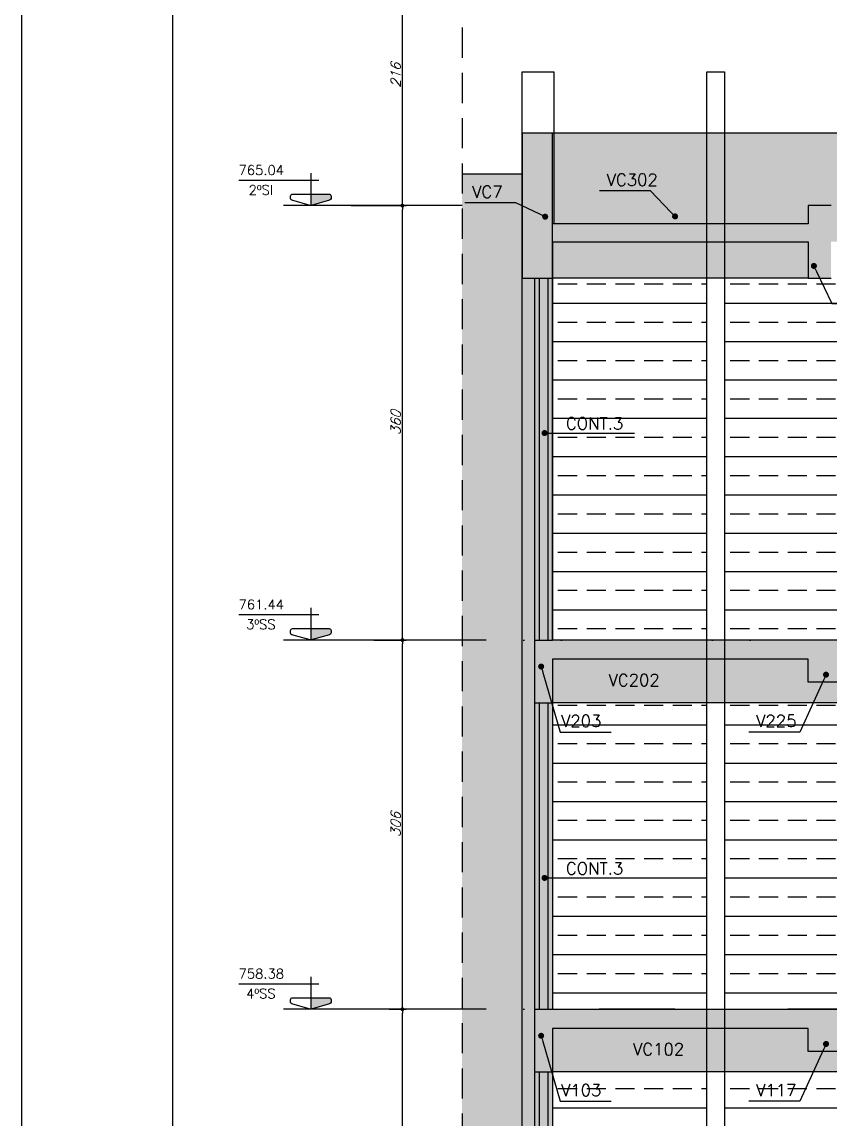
# Model space of a CAD drawing. Header units: millimetres. Extents: x 0 to 8720, y 0 to 4500.
# Drawn here: x 0 to 670, y 562 to 1471 of the extents above; entities that cross this region are included whole.
import ezdxf
from ezdxf import colors
from ezdxf.entities.mleader import LeaderData, LeaderLine
from ezdxf.enums import TextEntityAlignment as Align
from ezdxf.math import Vec2, Vec3

# ---------------------------------------------------------------- set-up
doc = ezdxf.new("R2010")
doc.units = ezdxf.units.MM
doc.header["$LTSCALE"] = 50
doc.linetypes.add('DASHED', pattern=[0.75, 0.5, -0.25])
doc.linetypes.add('DIVIDE2', pattern=[0.625, 0.25, -0.125, 0, -0.125, 0, -0.125])
for name, color, linetype in [('F-AUX', 2, 'Continuous'), ('F-AUX-DET', 2, 'Continuous'), ('F-AUX-RED', 1, 'Continuous'), ('F-CORTE', 4, 'Continuous'), ('F-COTAS', 106, 'Continuous'), ('F-EIXOS-DET', 1, 'Continuous'), ('F-FUNDAÇÃO-VISTA', 253, 'Continuous'), ('F-MARGEM', 1, 'Continuous'), ('F-NÍVEL-VISTA', 2, 'Continuous'), ('F-PERFIL VISTA', 252, 'Continuous'), ('F-SOLIDO-CORTE', 71, 'Continuous'), ('F-TEXTO', 6, 'Continuous'), ('F-TEXTO-YELLOW', 2, 'Continuous'), ('F-VISTA', 2, 'Continuous'), ('F-VISTA SÓLIDO 1', 254, 'Continuous')]:
    doc.layers.add(name, color=color, linetype=linetype)
doc.styles.add('CP-TEXT-INCL', font='simplex.shx', dxfattribs={"oblique": 20})
doc.styles.add('MCP', font='simplex.shx')
doc.styles.get("Standard").update_dxf_attribs({"font": 'txt.shx'})
doc.dimstyles.new('CP-COTAS-50', dxfattribs={"dimscale": 0.64, "dimtxt": 12.5, "dimasz": 5, "dimexe": 5, "dimexo": 5, "dimgap": 2.5, "dimtad": 1, "dimdec": 1, "dimdsep": 46, "dimtxsty": 'CP-TEXT-INCL', "dimblk1": 'DOT', "dimblk2": 'DOT', "dimsah": 1, "dimcen": 9, "dimclrd": 256, "dimclre": 256, "dimclrt": 256, "dimadec": 0, "dimazin": 0, "dimtfac": 1, "dimtdec": 1, "dimtmove": 2, "dimatfit": 3, "dimldrblk": 'DOT', "dimfxl": 5, "dimtolj": 1, "dimarcsym": 0})
pattern_1 = [(50, (640, 67.9026), (9.109233, -0.796954), [0.9525, -10.4775]), (355, (640, 67.903), (-1.76217, 9.55284), [0.762, -8.38203]), (100.45144, (640.759, 67.836), (7.34706, 8.75589), [0.8095, -8.90451]), (46.1842, (640, 70.443), (13.55395, -2.10212), [1.42875, -15.71625]), (96.6356, (641.13, 70.267), (11.8702, 12.3713), [1.21425, -13.35678]), (351.1842, (640, 70.443), (11.8702, 12.3713), [1.143, -12.57299]), (21, (641.27, 69.8076), (7.58072, -5.11326), [0.9525, -10.4775]), (326, (641.27, 69.808), (3.0901, 9.2094), [0.762, -8.382]), (71.45144, (641.902, 69.3815), (10.67082, 4.09614), [0.8095, -8.9045]), (37.5, (640, 67.9026), (0.15443, 4.227752), [0, -8.2804, 0, -8.509, 0, -8.41375]), (7.5, (640, 67.9026), (3.340983, 5.009029), [0, -4.8514, 0, -8.0899, 0, -3.20675]), (327.5, (637.168, 67.9026), (6.77953, -0.286437), [0, -3.175, 0, -9.906, 0, -13.1445]), (317.5, (635.898, 67.9026), (7.40646, 1.271325), [0, -4.1275, 0, -6.5786, 0, -9.3345])]

# ---------------------------------------------------------------- blocks, each defined once
blk = doc.blocks.new('_DOT')
at = {"color": 0, "linetype": 'ByBlock'}
blk.add_line((-0.5, 0), (-1, 0), dxfattribs=at)
at = {"color": 0, "linetype": 'ByBlock', "const_width": 0.5}
blk.add_lwpolyline([(-0.25, 0, 1), (0.25, 0, 1)], format="xyb", close=True, dxfattribs=at)
blk = doc.blocks.new('A0-3L_900')
at = {"layer": 'F-MARGEM', "color": 2}
blk.add_lwpolyline([(0, 0), (0, 90), (174.4, 90), (174.4, 0)], close=True, dxfattribs=at)
at = {"layer": 'F-MARGEM', "color": 7}
blk.add_lwpolyline([(2.5, 89), (173.4, 89), (173.4, 1), (2.5, 1)], close=True, dxfattribs=at)
blk = doc.blocks.new('Nível - Vista')
at = {"layer": 'F-NÍVEL-VISTA'}
blk.add_hatch(color=71, dxfattribs=at).paths.add_polyline_path([(0, 0.238), (-0.38, 0.238, 0.414214), (-0.42, 0.198), (-0.42, 0.148, 0.331206), (-0.391, 0.11), (-0.011, 0.002, 0.072993), (0, 0)])
at = {"layer": 'F-NÍVEL-VISTA', "color": 2}
for p, q in [((-0.168, 0.521), (1.493, 0.521)), ((0, 0.67), (0, 0))]:
    blk.add_line(p, q, dxfattribs=at)
blk.add_lwpolyline([(-0.011, 0.002, 0.146769), (0.011, 0.002), (0.391, 0.11, 0.331206), (0.42, 0.148), (0.42, 0.198, 0.414214), (0.38, 0.238), (-0.38, 0.238, 0.414214), (-0.42, 0.198), (-0.42, 0.148, 0.331206), (-0.391, 0.11), (-0.011, 0.002, 0.146769), (0.011, 0.002)], format="xyb", dxfattribs=at)
at = {"layer": 'F-TEXTO', "color": 3, "style": 'MCP'}
for tag, p in [('NÍVEL', (1.026, 0.636)), ('NÍVEL_DETALHE', (1.02, 0.186))]:
    blk.add_attdef(tag, text='', height=0.2, dxfattribs=at).set_placement(p, align=Align.CENTER)
blk = doc.blocks.new('*D173')
at = {"layer": 'F-COTAS', "lineweight": -2, "transparency": 16777216}
for p, q in [((272.99, 1318.99), (318.7, 1318.99)), ((315.5, 962.19), (315.5, 1315.79)), ((291.69, 958.99), (318.7, 958.99))]:
    blk.add_line(p, q, dxfattribs=at)
at = {"layer": 'F-COTAS', "lineweight": -2, "transparency": 16777216, "xscale": 3.2, "yscale": 3.2, "zscale": 3.2}
for p, rotation in [((315.5, 1318.99), 90), ((315.5, 958.99), 270)]:
    blk.add_blockref('_DOT', p, dxfattribs=dict(at, rotation=rotation))
at = {"layer": 'F-COTAS', "transparency": 16777216, "insert": (309.9, 1138.99), "char_height": 8, "attachment_point": 5, "rotation": 90, "style": 'CP-TEXT-INCL'}
blk.add_mtext('\\A1;360', dxfattribs=at)
blk = doc.blocks.new('*D172')
at = {"layer": 'F-COTAS', "lineweight": -2, "transparency": 16777216}
for p, q in [((291.69, 958.99), (318.7, 958.99)), ((315.5, 656.19), (315.5, 955.79)), ((304.57, 652.99), (318.7, 652.99))]:
    blk.add_line(p, q, dxfattribs=at)
at = {"layer": 'F-COTAS', "lineweight": -2, "transparency": 16777216, "xscale": 3.2, "yscale": 3.2, "zscale": 3.2}
for p, rotation in [((315.5, 958.99), 90), ((315.5, 652.99), 270)]:
    blk.add_blockref('_DOT', p, dxfattribs=dict(at, rotation=rotation))
at = {"layer": 'F-COTAS', "transparency": 16777216, "insert": (309.9, 805.99), "char_height": 8, "attachment_point": 5, "rotation": 90, "style": 'CP-TEXT-INCL'}
blk.add_mtext('\\A1;306', dxfattribs=at)
blk = doc.blocks.new('*D174')
at = {"layer": 'F-COTAS', "lineweight": -2, "transparency": 16777216}
for p, q in [((274.96, 1534.99), (318.7, 1534.99)), ((315.5, 1322.19), (315.5, 1531.79)), ((272.99, 1318.99), (318.7, 1318.99))]:
    blk.add_line(p, q, dxfattribs=at)
at = {"layer": 'F-COTAS', "lineweight": -2, "transparency": 16777216, "xscale": 3.2, "yscale": 3.2, "zscale": 3.2}
for p, rotation in [((315.5, 1534.99), 90), ((315.5, 1318.99), 270)]:
    blk.add_blockref('_DOT', p, dxfattribs=dict(at, rotation=rotation))
at = {"layer": 'F-COTAS', "transparency": 16777216, "insert": (309.9, 1426.99), "char_height": 8, "attachment_point": 5, "rotation": 90, "style": 'CP-TEXT-INCL'}
blk.add_mtext('\\A1;216', dxfattribs=at)
blk = doc.blocks.new('*D176')
at = {"layer": 'F-COTAS', "lineweight": -2, "transparency": 16777216}
for p, q in [((304.57, 652.99), (318.7, 652.99)), ((315.5, 350.19), (315.5, 649.79)), ((304.57, 346.99), (318.7, 346.99))]:
    blk.add_line(p, q, dxfattribs=at)
at = {"layer": 'F-COTAS', "lineweight": -2, "transparency": 16777216, "xscale": 3.2, "yscale": 3.2, "zscale": 3.2}
for p, rotation in [((315.5, 652.99), 90), ((315.5, 346.99), 270)]:
    blk.add_blockref('_DOT', p, dxfattribs=dict(at, rotation=rotation))
at = {"layer": 'F-COTAS', "transparency": 16777216, "insert": (309.9, 499.99), "char_height": 8, "attachment_point": 5, "rotation": 90, "style": 'CP-TEXT-INCL'}
blk.add_mtext('\\A1;306', dxfattribs=at)

msp = doc.modelspace()

# ---------------------------------------------------------------- hatches: boundary and pattern name
at = {"layer": 'F-AUX'}
h = msp.add_hatch(dxfattribs=at)
h.set_pattern_fill('AR-CONC', color=1, scale=0.05)
h.set_pattern_definition(pattern_1)
h.paths.add_polyline_path([(436, 1258.99), (429, 1258.99), (429, 958.99), (436, 958.99)])
h = msp.add_hatch(dxfattribs=at)
h.set_pattern_fill('AR-CONC', color=1, scale=0.05)
h.set_pattern_definition(pattern_1)
h.paths.add_polyline_path([(436, 906.99), (429, 906.99), (429, 652.99), (436, 652.99)])
h = msp.add_hatch(dxfattribs=at)
h.set_pattern_fill('AR-CONC', color=1, scale=0.05)
h.set_pattern_definition(pattern_1)
h.paths.add_polyline_path([(436, 600.99), (429, 600.99), (429, 326.99), (436, 326.99)])
at = {"layer": 'F-AUX-DET'}
h = msp.add_hatch(dxfattribs=at)
h.set_pattern_fill('EARTH', color=252, scale=5, angle=45)
h.set_pattern_definition([(45, (517.26, 2440.59), (0, 44.90128), [31.75, -31.75]), (45, (508.84, 2449.01), (0, 44.90128), [31.75, -31.75]), (45, (500.422, 2457.43), (0, 44.90128), [31.75, -31.75]), (135, (500.422, 2463.042), (-44.90128, 0), [31.75, -31.75]), (135, (508.84, 2471.46), (-44.90128, 0), [31.75, -31.75]), (135, (517.26, 2479.88), (-44.90128, 0), [31.75, -31.75])])
h.paths.add_polyline_path([(365, 326.99), (425, 326.99), (425, 1344.99), (365, 1344.99)])
h.paths.add_polyline_path([(2848.05, 179.99), (2888.05, 179.99), (2888.05, 1668.99), (2848.05, 1668.99)])
at = {"layer": 'F-PERFIL VISTA', "ltscale": 2}
h = msp.add_hatch(dxfattribs=at)
h.set_pattern_fill('ANSI33', color=253, scale=5, angle=135, style=0)
h.set_pattern_definition([(180, (0, 2000), (-4e-15, -31.75), []), (180, (-15.875, 2015.875), (-4e-15, -31.75), [15.875, -7.9375])])
h.paths.add_polyline_path([(568, 600.99), (440, 600.99), (440, 346.99), (568, 346.99)])
h.paths.add_polyline_path([(703, 600.99), (582.7, 600.99), (582.7, 346.99), (703, 346.99)])
h.paths.add_polyline_path([(883, 600.99), (717.7, 600.99), (717.7, 346.99), (883, 346.99)])
h.paths.add_polyline_path([(983, 600.99), (897.7, 600.99), (897.7, 346.99), (983, 346.99)])
h.paths.add_polyline_path([(1163, 600.99), (997.7, 600.99), (997.7, 346.99), (1163, 346.99)])
h.paths.add_polyline_path([(1263, 600.99), (1177.7, 600.99), (1177.7, 346.99), (1263, 346.99)])
h.paths.add_polyline_path([(1443, 600.99), (1277.7, 600.99), (1277.7, 346.99), (1443, 346.99)])
h.paths.add_polyline_path([(1543, 600.99), (1457.7, 600.99), (1457.7, 346.99), (1543, 346.99)])
h.paths.add_polyline_path([(1723, 600.99), (1557.7, 600.99), (1557.7, 346.99), (1723, 346.99)])
h.paths.add_polyline_path([(1823, 600.99), (1737.7, 600.99), (1737.7, 346.99), (1823, 346.99)])
h.paths.add_polyline_path([(2003, 600.99), (1837.7, 600.99), (1837.7, 346.99), (2003, 346.99)])
h.paths.add_polyline_path([(2103, 600.99), (2017.7, 600.99), (2017.7, 346.99), (2103, 346.99)])
h.paths.add_polyline_path([(2283, 600.99), (2117.7, 600.99), (2117.7, 346.99), (2283, 346.99)])
h.paths.add_polyline_path([(2383, 600.99), (2297.7, 600.99), (2297.7, 346.99), (2383, 346.99)])
h.paths.add_polyline_path([(2563, 600.99), (2397.7, 600.99), (2397.7, 346.99), (2563, 346.99)])
h.paths.add_polyline_path([(2663, 600.99), (2577.7, 600.99), (2577.7, 346.99), (2663, 346.99)])
h.paths.add_polyline_path([(2783.49, 600.99), (2677.7, 600.99), (2677.7, 346.99), (2783.49, 346.99)])
h.paths.add_polyline_path([(2783.49, 906.99), (2677.7, 906.99), (2677.7, 652.99), (2783.49, 652.99)])
h.paths.add_polyline_path([(2783.49, 1258.99), (2677.7, 1258.99), (2677.7, 958.99), (2783.49, 958.99)])
h.paths.add_polyline_path([(2663, 1258.99), (2577.7, 1258.99), (2577.7, 958.99), (2663, 958.99)])
h.paths.add_polyline_path([(2663, 906.99), (2577.7, 906.99), (2577.7, 652.99), (2663, 652.99)])
h.paths.add_polyline_path([(2563, 906.99), (2397.7, 906.99), (2397.7, 652.99), (2563, 652.99)])
h.paths.add_polyline_path([(2563, 1258.99), (2397.7, 1258.99), (2397.7, 958.99), (2563, 958.99)])
h.paths.add_polyline_path([(2383, 1258.99), (2297.7, 1258.99), (2297.7, 958.99), (2383, 958.99)])
h.paths.add_polyline_path([(2283, 1258.99), (2117.7, 1258.99), (2117.7, 958.99), (2283, 958.99)])
h.paths.add_polyline_path([(2383, 906.99), (2297.7, 906.99), (2297.7, 652.99), (2383, 652.99)])
h.paths.add_polyline_path([(2283, 906.99), (2117.7, 906.99), (2117.7, 652.99), (2283, 652.99)])
h.paths.add_polyline_path([(2103, 906.99), (2017.7, 906.99), (2017.7, 652.99), (2103, 652.99)])
h.paths.add_polyline_path([(2003, 906.99), (1837.7, 906.99), (1837.7, 652.99), (2003, 652.99)])
h.paths.add_polyline_path([(2003, 1258.99), (1837.7, 1258.99), (1837.7, 958.99), (2003, 958.99)])
h.paths.add_polyline_path([(2103, 1258.99), (2017.7, 1258.99), (2017.7, 958.99), (2103, 958.99)])
h.paths.add_polyline_path([(1823, 906.99), (1737.7, 906.99), (1737.7, 652.99), (1823, 652.99)])
h.paths.add_polyline_path([(1823, 1258.99), (1774.5, 1258.99), (1754.5, 1258.99), (1737.7, 1258.99), (1737.7, 958.99), (1823, 958.99)])
h.paths.add_polyline_path([(1723, 1258.99), (1557.7, 1258.99), (1557.7, 958.99), (1723, 958.99)])
h.paths.add_polyline_path([(1723, 906.99), (1557.7, 906.99), (1557.7, 652.99), (1723, 652.99)])
h.paths.add_polyline_path([(1543, 906.99), (1457.7, 906.99), (1457.7, 652.99), (1543, 652.99)])
h.paths.add_polyline_path([(1443, 906.99), (1277.7, 906.99), (1277.7, 652.99), (1443, 652.99)])
h.paths.add_polyline_path([(1443, 1258.99), (1335.5, 1258.99), (1316.5, 1258.99), (1277.7, 1258.99), (1277.7, 958.99), (1443, 958.99)])
h.paths.add_polyline_path([(1543, 1258.99), (1457.7, 1258.99), (1457.7, 958.99), (1543, 958.99)])
h.paths.add_polyline_path([(1263, 1258.99), (1177.7, 1258.99), (1177.7, 958.99), (1263, 958.99)])
h.paths.add_polyline_path([(1263, 906.99), (1177.7, 906.99), (1177.7, 652.99), (1263, 652.99)])
h.paths.add_polyline_path([(1163, 906.99), (997.7, 906.99), (997.7, 652.99), (1163, 652.99)])
h.paths.add_polyline_path([(983, 906.99), (897.7, 906.99), (897.7, 652.99), (983, 652.99)])
h.paths.add_polyline_path([(983, 1258.99), (970, 1258.99), (951, 1258.99), (897.7, 1258.99), (897.7, 958.99), (983, 958.99)])
h.paths.add_polyline_path([(1163, 1258.99), (997.7, 1258.99), (997.7, 958.99), (1163, 958.99)])
h.paths.add_polyline_path([(883, 1258.99), (717.7, 1258.99), (717.7, 958.99), (883, 958.99)])
h.paths.add_polyline_path([(703, 1258.99), (671, 1258.99), (652, 1258.99), (582.7, 1258.99), (582.7, 958.99), (703, 958.99)])
h.paths.add_polyline_path([(568, 1258.99), (440, 1258.99), (440, 958.99), (568, 958.99)])
h.paths.add_polyline_path([(568, 906.99), (440, 906.99), (440, 652.99), (568, 652.99)])
h.paths.add_polyline_path([(703, 906.99), (582.7, 906.99), (582.7, 652.99), (703, 652.99)])
h.paths.add_polyline_path([(883, 906.99), (717.7, 906.99), (717.7, 652.99), (883, 652.99)])
at = {"layer": 'F-SOLIDO-CORTE'}
h = msp.add_hatch(color=256, dxfattribs=at)
h.dxf.hatch_style = 1
h.paths.add_polyline_path([(970, 1288.99), (1157.61, 1288.99), (1201.4, 1288.99), (1316.5, 1288.99), (1316.5, 1258.99), (1318.9, 1258.99), (1335.5, 1258.99), (1335.5, 1264.68), (1335.5, 1288.99), (1580.24, 1288.99), (1580.24, 1293.08), (1580.24, 1303.99), (1335.5, 1303.99), (1335.5, 1318.99), (1316.5, 1318.99), (1316.5, 1303.99), (1201.4, 1303.99), (1157.61, 1303.99), (970, 1303.99), (970, 1318.99), (951, 1318.99), (951, 1303.99), (946.37, 1303.99), (728.13, 1303.99), (671, 1303.99), (671, 1318.99), (652, 1318.99), (652, 1303.99), (488.63, 1303.99), (474.1, 1303.99), (469.04, 1303.99), (461.84, 1303.99), (440, 1303.99), (440, 1378.99), (414.85, 1378.99), (414.85, 1258.99), (440, 1258.99), (440, 1288.99), (461.84, 1288.99), (469.04, 1288.99), (474.1, 1288.99), (488.63, 1288.99), (652, 1288.99), (652, 1258.99), (668.6, 1258.99), (671, 1258.99), (671, 1264.68), (671, 1288.99), (728.13, 1288.99), (946.37, 1288.99), (951, 1288.99), (951, 1258.99), (953.4, 1258.99), (970, 1258.99), (970, 1264.68)])
h = msp.add_hatch(color=256, dxfattribs=at)
h.dxf.hatch_style = 1
h.paths.add_polyline_path([(429, 1258.99), (425, 1258.99), (425, 958.99), (429, 958.99)])
h = msp.add_hatch(color=256, dxfattribs=at)
h.dxf.hatch_style = 1
h.paths.add_polyline_path([(440, 1258.99), (436, 1258.99), (436, 958.99), (440, 958.99)])
h = msp.add_hatch(color=256, dxfattribs=at)
h.dxf.hatch_style = 1
h.paths.add_polyline_path([(440, 958.99), (425, 958.99), (425, 906.99), (429, 906.99), (440, 906.99)])
h = msp.add_hatch(color=256, dxfattribs=at)
h.dxf.hatch_style = 1
h.paths.add_polyline_path([(440, 652.99), (440, 636.99), (476.66, 636.99), (652, 636.99), (652, 617.99), (669.82, 617.99), (728.13, 617.99), (952.18, 617.99), (970, 617.99), (970, 620.17), (970, 642.99), (1047.5, 642.99), (1049.5, 617.99), (1057.5, 617.99), (1059.5, 642.99), (1127.5, 642.99), (1129.5, 617.99), (1137.5, 617.99), (1139.5, 642.99), (1207.5, 642.99), (1209.5, 617.99), (1217.5, 617.99), (1219.5, 642.99), (1287.5, 642.99), (1289.5, 617.99), (1297.5, 617.99), (1299.5, 642.99), (1367.5, 642.99), (1369.5, 617.99), (1377.5, 617.99), (1379.5, 642.99), (1447.5, 642.99), (1449.5, 617.99), (1457.5, 617.99), (1459.5, 642.99), (1527.5, 642.99), (1529.5, 617.99), (1537.5, 617.99), (1539.5, 642.99), (1607.5, 642.99), (1609.5, 617.99), (1617.5, 617.99), (1619.5, 642.99), (1687.5, 642.99), (1689.5, 617.99), (1697.5, 617.99), (1699.5, 642.99), (1767.5, 642.99), (1769.5, 617.99), (1777.5, 617.99), (1779.5, 642.99), (1847.5, 642.99), (1849.5, 617.99), (1857.5, 617.99), (1859.5, 642.99), (1927.5, 642.99), (1929.5, 617.99), (1937.5, 617.99), (1939.5, 642.99), (2007.5, 642.99), (2009.5, 617.99), (2017.5, 617.99), (2019.5, 642.99), (2087.5, 642.99), (2089.5, 617.99), (2097.5, 617.99), (2099.5, 642.99), (2167.5, 642.99), (2169.5, 617.99), (2177.5, 617.99), (2179.5, 642.99), (2247.5, 642.99), (2249.5, 617.99), (2257.5, 617.99), (2259.5, 642.99), (2327.5, 642.99), (2329.5, 617.99), (2337.5, 617.99), (2339.5, 642.99), (2407.5, 642.99), (2409.5, 617.99), (2417.5, 617.99), (2419.5, 642.99), (2487.5, 642.99), (2489.5, 617.99), (2497.5, 617.99), (2499.5, 642.99), (2567.5, 642.99), (2569.5, 617.99), (2577.5, 617.99), (2579.5, 642.99), (2647.5, 642.99), (2689.5, 642.99), (2689.5, 617.99), (2728.5, 617.99), (2728.5, 652.99), (2689.5, 652.99), (2647.5, 652.99), (2567.5, 652.99), (2487.5, 652.99), (2407.5, 652.99), (2327.5, 652.99), (2247.5, 652.99), (2167.5, 652.99), (2087.5, 652.99), (2007.5, 652.99), (1927.5, 652.99), (1847.5, 652.99), (1767.5, 652.99), (1687.5, 652.99), (1607.5, 652.99), (1527.5, 652.99), (1447.5, 652.99), (1367.5, 652.99), (1287.5, 652.99), (1207.5, 652.99), (1127.5, 652.99), (1047.5, 652.99), (970, 652.99), (952.18, 652.99), (946.37, 652.99), (728.13, 652.99), (669.82, 652.99), (652, 652.99), (476.66, 652.99)])
h.paths.add_polyline_path([(440, 958.99), (440, 942.99), (476.66, 942.99), (652, 942.99), (652, 923.99), (669.82, 923.99), (728.13, 923.99), (952.18, 923.99), (970, 923.99), (970, 926.17), (970, 948.99), (1047.5, 948.99), (1049.5, 923.99), (1057.5, 923.99), (1059.5, 948.99), (1127.5, 948.99), (1129.5, 923.99), (1137.5, 923.99), (1139.5, 948.99), (1207.5, 948.99), (1209.5, 923.99), (1217.5, 923.99), (1219.5, 948.99), (1287.5, 948.99), (1289.5, 923.99), (1297.5, 923.99), (1299.5, 948.99), (1367.5, 948.99), (1369.5, 923.99), (1377.5, 923.99), (1379.5, 948.99), (1447.5, 948.99), (1449.5, 923.99), (1457.5, 923.99), (1459.5, 948.99), (1527.5, 948.99), (1529.5, 923.99), (1537.5, 923.99), (1539.5, 948.99), (1607.5, 948.99), (1609.5, 923.99), (1617.5, 923.99), (1619.5, 948.99), (1687.5, 948.99), (1689.5, 923.99), (1697.5, 923.99), (1699.5, 948.99), (1767.5, 948.99), (1769.5, 923.99), (1777.5, 923.99), (1779.5, 948.99), (1847.5, 948.99), (1849.5, 923.99), (1857.5, 923.99), (1859.5, 948.99), (1927.5, 948.99), (1929.5, 923.99), (1937.5, 923.99), (1939.5, 948.99), (2007.5, 948.99), (2009.5, 923.99), (2017.5, 923.99), (2019.5, 948.99), (2087.5, 948.99), (2089.5, 923.99), (2097.5, 923.99), (2099.5, 948.99), (2167.5, 948.99), (2169.5, 923.99), (2177.5, 923.99), (2179.5, 948.99), (2247.5, 948.99), (2249.5, 923.99), (2257.5, 923.99), (2259.5, 948.99), (2327.5, 948.99), (2329.5, 923.99), (2337.5, 923.99), (2339.5, 948.99), (2407.5, 948.99), (2409.5, 923.99), (2417.5, 923.99), (2419.5, 948.99), (2487.5, 948.99), (2489.5, 923.99), (2497.5, 923.99), (2499.5, 948.99), (2567.5, 948.99), (2569.5, 923.99), (2577.5, 923.99), (2579.5, 948.99), (2647.5, 948.99), (2689.5, 948.99), (2689.5, 923.99), (2728.5, 923.99), (2728.5, 958.99), (2689.5, 958.99), (2647.5, 958.99), (2567.5, 958.99), (2487.5, 958.99), (2407.5, 958.99), (2327.5, 958.99), (2247.5, 958.99), (2167.5, 958.99), (2087.5, 958.99), (2007.5, 958.99), (1927.5, 958.99), (1847.5, 958.99), (1767.5, 958.99), (1687.5, 958.99), (1607.5, 958.99), (1527.5, 958.99), (1447.5, 958.99), (1367.5, 958.99), (1287.5, 958.99), (1207.5, 958.99), (1127.5, 958.99), (1047.5, 958.99), (952.18, 958.99), (946.37, 958.99), (728.13, 958.99), (669.82, 958.99), (652, 958.99), (476.66, 958.99)])
h = msp.add_hatch(color=256, dxfattribs=at)
h.dxf.hatch_style = 1
h.paths.add_polyline_path([(429, 906.99), (425, 906.99), (425, 652.99), (429, 652.99)])
h = msp.add_hatch(color=256, dxfattribs=at)
h.dxf.hatch_style = 1
h.paths.add_polyline_path([(440, 906.99), (436, 906.99), (436, 652.99), (440, 652.99)])
h = msp.add_hatch(color=256, dxfattribs=at)
h.dxf.hatch_style = 1
h.paths.add_polyline_path([(440, 652.99), (425, 652.99), (425, 600.99), (429, 600.99), (440, 600.99)])
h = msp.add_hatch(color=256, dxfattribs=at)
h.dxf.hatch_style = 1
h.paths.add_polyline_path([(429, 615.99), (425, 615.99), (425, 326.99), (429, 326.99)])
h = msp.add_hatch(color=256, dxfattribs=at)
h.dxf.hatch_style = 1
h.paths.add_polyline_path([(440, 615.99), (436, 615.99), (436, 326.99), (440, 326.99)])
at = {"layer": 'F-VISTA SÓLIDO 1'}
h = msp.add_hatch(color=256, dxfattribs=at)
h.dxf.hatch_style = 1
h.paths.add_polyline_path([(440, 1378.99), (440, 1303.99), (461.84, 1303.99), (469.04, 1303.99), (474.1, 1303.99), (488.63, 1303.99), (652, 1303.99), (652, 1318.99), (671, 1318.99), (671, 1303.99), (951, 1303.99), (951, 1318.99), (1277.7, 1318.99), (1277.7, 1398.99), (883, 1398.99), (883, 1378.99)])
h = msp.add_hatch(color=256, dxfattribs=at)
h.dxf.hatch_style = 1
h.paths.add_polyline_path([(488.63, 1288.99), (474.1, 1288.99), (469.04, 1288.99), (461.84, 1288.99), (440, 1288.99), (440, 1258.99), (652, 1258.99), (652, 1288.99)])
h = msp.add_hatch(color=256, dxfattribs=at)
h.dxf.hatch_style = 1
h.paths.add_polyline_path([(440, 906.99), (2783.49, 906.99), (2783.49, 958.99), (2728.5, 958.99), (2728.5, 923.99), (2689.5, 923.99), (970, 923.99), (952.18, 923.99), (728.13, 923.99), (671, 923.99), (669.82, 923.99), (652, 923.99), (652, 942.99), (476.66, 942.99), (461.84, 942.99), (440, 942.99)])
h = msp.add_hatch(color=256, dxfattribs=at)
h.dxf.hatch_style = 1
h.paths.add_polyline_path([(440, 600.99), (2783.49, 600.99), (2783.49, 652.99), (2728.5, 652.99), (2728.5, 617.99), (2689.5, 617.99), (970, 617.99), (952.18, 617.99), (728.13, 617.99), (671, 617.99), (669.82, 617.99), (652, 617.99), (652, 636.99), (476.66, 636.99), (461.84, 636.99), (440, 636.99)])

# ---------------------------------------------------------------- linework, layer by layer
at = {"layer": 'F-AUX', "color": 1, "linetype": 'DASHED'}
msp.add_lwpolyline([(2888.05, 179.99), (2888.05, 1728.99), (365, 1728.99), (365, 179.99)], dxfattribs=at)
at = {"layer": 'F-AUX-DET', "color": 252}
msp.add_lwpolyline([(414.85, 1344.99), (365, 1344.99)], dxfattribs=at)
at = {"layer": 'F-CORTE'}
for p, q in [((440, 1288.99), (440, 958.99)), ((425, 1258.99), (440, 1258.99)), ((429, 1258.99), (429, 958.99)), ((436, 1258.99), (436, 958.99)), ((425, 958.99), (440, 958.99)), ((440, 942.99), (440, 652.99)), ((425, 906.99), (440, 906.99)), ((429, 906.99), (429, 652.99)), ((436, 906.99), (436, 652.99)), ((425, 652.99), (440, 652.99)), ((440, 636.99), (440, 326.99)), ((425, 600.99), (440, 600.99)), ((429, 600.99), (429, 326.99)), ((436, 600.99), (436, 326.99))]:
    msp.add_line(p, q, dxfattribs=at)
for points in [[(671, 1318.99), (652, 1318.99), (652, 1303.99), (488.63, 1303.99), (474.1, 1303.99), (469.04, 1303.99), (461.84, 1303.99), (440, 1303.99), (440, 1378.99), (414.85, 1378.75), (414.85, 1258.99), (425, 1258.99), (425, 326.99)], [(728.13, 958.99), (669.82, 958.99), (652, 958.99), (476.66, 958.99), (461.84, 958.99), (440, 958.99), (440, 1002.6), (440, 1288.99), (461.84, 1288.99), (469.04, 1288.99), (474.1, 1288.99), (488.63, 1288.99), (652, 1288.99), (652, 1258.99), (668.6, 1258.99), (671, 1258.99)], [(440, 958.99), (440, 958.99)], [(970, 948.99), (970, 926.17), (970, 923.99), (952.18, 923.99), (728.13, 923.99), (671, 923.99), (669.82, 923.99), (652, 923.99), (652, 942.99), (476.66, 942.99), (461.84, 942.99), (440, 942.99), (440, 691.66), (440, 652.99), (461.84, 652.99), (476.66, 652.99), (652, 652.99), (669.82, 652.99), (728.13, 652.99), (946.37, 652.99), (951, 652.99), (952.18, 652.99), (970, 652.99), (1047.5, 652.99)], [(440, 652.99), (440, 652.99)], [(970, 642.99), (970, 620.17), (970, 617.99), (952.18, 617.99), (728.13, 617.99), (671, 617.99), (669.82, 617.99), (652, 617.99), (652, 636.99), (476.66, 636.99), (461.84, 636.99), (440, 636.99), (440, 385.66), (440, 346.99)]]:
    msp.add_lwpolyline(points, dxfattribs=at)
at = {"layer": 'F-EIXOS-DET', "color": 1, "linetype": 'DIVIDE2', "ltscale": 5}
for p, q in [((2888.05, 958.99), (365, 958.99)), ((2888.05, 652.99), (365, 652.99))]:
    msp.add_line(p, q, dxfattribs=at)
at = {"layer": 'F-EIXOS-DET', "color": 1, "ltscale": 5}
for points in [[(365, 1318.99), (217.03, 1318.99)], [(365, 958.99), (217.03, 958.99)], [(365, 652.99), (217.03, 652.99)]]:
    msp.add_lwpolyline(points, dxfattribs=at)
at = {"layer": 'F-FUNDAÇÃO-VISTA'}
for points in [[(414.85, 326.99), (414.85, 1429.99), (441.05, 1429.99), (441.05, 1303.99)], [(568, 179.99), (568, 1429.99), (582.7, 1429.99), (582.7, 179.99)]]:
    msp.add_lwpolyline(points, dxfattribs=at)
at = {"layer": 'F-VISTA'}
for p, q in [((883, 1378.99), (440, 1378.99)), ((652, 1258.99), (440, 1258.99))]:
    msp.add_line(p, q, dxfattribs=at)
msp.add_lwpolyline([(414.85, 1258.99), (439.93, 1258.99), (439.93, 1378.99), (414.85, 1378.99)], close=True, dxfattribs=at)
for points in [[(2728.5, 958.99), (2783.49, 958.99), (2783.49, 906.99), (440, 906.99), (440, 906.99)], [(2728.5, 652.99), (2783.49, 652.99), (2783.49, 600.99), (440, 600.99), (440, 600.99)]]:
    msp.add_lwpolyline(points, dxfattribs=at)

# ---------------------------------------------------------------- block references
at = {"layer": 'F-MARGEM', "xscale": 50, "yscale": 50, "zscale": 50}
msp.add_blockref('A0-3L_900', (0, 0), dxfattribs=at)
at = {"layer": 'F-NÍVEL-VISTA', "linetype": 'Continuous'}
ref = msp.add_blockref('Nível - Vista', (239.53, 1318.99), dxfattribs=dict(at, xscale=-40, yscale=40, zscale=40))
ref.add_attrib('NÍVEL', '765.04', dxfattribs={"layer": 'F-TEXTO', "color": 3, "height": 8, "style": 'MCP'}).set_placement((198.48, 1344.42), align=Align.CENTER)
ref = msp.add_blockref('Nível - Vista', (239.53, 958.99), dxfattribs=dict(at, xscale=-40, yscale=40, zscale=40))
ref.add_attrib('NÍVEL', '761.44', dxfattribs={"layer": 'F-TEXTO', "color": 3, "height": 8, "style": 'MCP'}).set_placement((198.48, 984.42), align=Align.CENTER)
ref = msp.add_blockref('Nível - Vista', (239.53, 652.99), dxfattribs=dict(at, xscale=-40, yscale=40, zscale=40))
ref.add_attrib('NÍVEL', '758.38', dxfattribs={"layer": 'F-TEXTO', "color": 3, "height": 8, "style": 'MCP'}).set_placement((198.48, 678.42), align=Align.CENTER)

# ---------------------------------------------------------------- texts
at = {"layer": 'F-TEXTO', "color": 3, "style": 'MCP'}
for s, p in [('2ºSI', (198.14, 1328)), ('3ºSS', (198.14, 967.99)), ('4ºSS', (198.14, 662))]:
    msp.add_text(s, height=8, dxfattribs=at).set_placement(p, align=Align.CENTER)
at = {"layer": 'F-TEXTO-YELLOW', "style": 'MCP'}
for s, p in [('VC302', (484.85, 1335.4)), ('VC7', (373.29, 1325.44)), ('CONT.3', (451.08, 1133.42)), ('VC202', (486.41, 920.81)), ('V203', (447.05, 886.95)), ('V225', (608.83, 886.95)), ('CONT.3', (451.08, 764.73)), ('VC102', (506.7, 614.81)), ('V103', (447.05, 580.95)), ('V117', (608.83, 580.95))]:
    msp.add_text(s, height=10, dxfattribs=at).set_placement(p)

# ---------------------------------------------------------------- dimensions: what is measured, and where the dimension line sits
at = {"layer": 'F-COTAS'}
for base, p1, p2, picture, middle in [((315.5, 1534.99), (269.79, 1318.99), (271.76, 1534.99), '*D174', (309.9, 1426.99)), ((315.5, 1318.99), (288.49, 958.99), (269.79, 1318.99), '*D173', (309.9, 1138.99)), ((315.5, 958.99), (301.37, 652.99), (288.49, 958.99), '*D172', (309.9, 805.99)), ((315.5, 652.99), (301.37, 346.99), (301.37, 652.99), '*D176', (309.9, 499.99))]:
    dim = msp.add_linear_dim(base=base, p1=p1, p2=p2, angle=90, dimstyle='CP-COTAS-50', dxfattribs=at)
    dim.commit()
    dim.dimension.update_dxf_attribs({"geometry": picture, "text_midpoint": middle})

# ---------------------------------------------------------------- leaders
at = {"layer": 'F-AUX-RED'}
ml = msp.add_multileader_mtext('Standard', dxfattribs=at)
ml.set_content('', color=256)
ml.set_leader_properties()
ml.set_arrow_properties(name='DOT')
ml.build(insert=Vec2(0, 0))
ml.multileader.update_dxf_attribs({"text_right_attachment_type": 6, "text_top_attachment_type": 0, "text_bottom_attachment_type": 0, "dogleg_length": 0.36, "arrow_head_size": 5})
ctx = ml.context
ctx.base_point, ctx.char_height, ctx.arrow_head_size, ctx.landing_gap_size, ctx.plane_origin = Vec3(478.78, 1331.23), 0.18, 5, 0.09, Vec3(536.08, 1362.24)
ctx.right_attachment, ctx.text_align_type = 6, 2
notes = []
notes.append((ctx, [(0, (1, 1, 0), (521.23, 1331.14), (-1, 0), 42.26, [(0, [(541.62, 1310.06)], 256, [])])]))
ctx.mtext.insert, ctx.mtext.alignment, ctx.mtext.flow_direction = Vec3(478.87, 1331.32), 3, 5
ml = msp.add_multileader_mtext('Standard', dxfattribs=at)
ml.set_content('', color=256)
ml.set_leader_properties()
ml.set_arrow_properties(name='DOT')
ml.build(insert=Vec2(0, 0))
ml.multileader.update_dxf_attribs({"text_right_attachment_type": 6, "text_top_attachment_type": 0, "text_bottom_attachment_type": 0, "dogleg_length": 0.36, "arrow_head_size": 5})
ctx = ml.context
ctx.base_point, ctx.char_height, ctx.arrow_head_size, ctx.landing_gap_size, ctx.plane_origin = Vec3(367.23, 1321.27), 0.18, 5, 0.09, Vec3(424.52, 1352.28)
ctx.right_attachment, ctx.text_align_type = 6, 2
notes.append((ctx, [(0, (1, 1, 0), (409.67, 1321.18), (-1, 0), 42.26, [(0, [(433.9, 1309.81)], 256, [])])]))
ctx.mtext.insert, ctx.mtext.alignment, ctx.mtext.flow_direction = Vec3(367.32, 1321.36), 3, 5
ml = msp.add_multileader_mtext('Standard', dxfattribs=at)
ml.set_content('', color=256)
ml.set_leader_properties()
ml.set_arrow_properties(name='DOT')
ml.build(insert=Vec2(0, 0))
ml.multileader.update_dxf_attribs({"text_right_attachment_type": 6, "text_top_attachment_type": 0, "text_bottom_attachment_type": 0, "dogleg_length": 0.36, "arrow_head_size": 5})
ctx = ml.context
ctx.base_point, ctx.char_height, ctx.arrow_head_size, ctx.landing_gap_size, ctx.plane_origin = Vec3(713.86, 1237.88), 0.18, 5, 0.09, Vec3(656.74, 1268.98)
ctx.right_attachment = 6
notes.append((ctx, [(0, (1, 1, 0), (671.59, 1237.88), (1, 0), 42.26, [(0, [(656.74, 1268.98)], 256, [])])]))
ctx.mtext.insert, ctx.mtext.flow_direction = Vec3(713.95, 1237.97), 5
ml = msp.add_multileader_mtext('Standard', dxfattribs=at)
ml.set_content('', color=256)
ml.set_leader_properties()
ml.set_arrow_properties(name='DOT')
ml.build(insert=Vec2(0, 0))
ml.multileader.update_dxf_attribs({"text_right_attachment_type": 6, "text_top_attachment_type": 0, "text_bottom_attachment_type": 0, "dogleg_length": 0.36, "arrow_head_size": 5})
ctx = ml.context
ctx.base_point, ctx.char_height, ctx.arrow_head_size, ctx.landing_gap_size, ctx.plane_origin = Vec3(507.99, 1130.5), 0.18, 5, 0.09, Vec3(433.38, 1130.5)
ctx.right_attachment = 6
notes.append((ctx, [(0, (1, 1, 0), (454.02, 1130.5), (1, 0), 53.97, [(0, [(433.38, 1130.5)], 256, [])])]))
ctx.mtext.insert, ctx.mtext.flow_direction = Vec3(508.08, 1130.59), 5
ml = msp.add_multileader_mtext('Standard', dxfattribs=at)
ml.set_content('', color=256)
ml.set_leader_properties()
ml.set_arrow_properties(name='DOT')
ml.build(insert=Vec2(0, 0))
ml.multileader.update_dxf_attribs({"text_right_attachment_type": 6, "text_top_attachment_type": 0, "text_bottom_attachment_type": 0, "dogleg_length": 0.36, "arrow_head_size": 5})
ctx = ml.context
ctx.base_point, ctx.char_height, ctx.arrow_head_size, ctx.landing_gap_size, ctx.plane_origin = Vec3(488.65, 882.7), 0.18, 5, 0.09, Vec3(431.53, 913.79)
ctx.right_attachment = 6
notes.append((ctx, [(0, (1, 1, 0), (446.38, 882.7), (1, 0), 42.26, [(0, [(430.57, 937)], 256, [])])]))
ctx.mtext.insert, ctx.mtext.flow_direction = Vec3(488.74, 882.79), 5
ml = msp.add_multileader_mtext('Standard', dxfattribs=at)
ml.set_content('', color=256)
ml.set_leader_properties()
ml.set_arrow_properties(name='DOT')
ml.build(insert=Vec2(0, 0))
ml.multileader.update_dxf_attribs({"text_right_attachment_type": 6, "text_top_attachment_type": 0, "text_bottom_attachment_type": 0, "dogleg_length": 0.36, "arrow_head_size": 5})
ctx = ml.context
ctx.base_point, ctx.char_height, ctx.arrow_head_size, ctx.landing_gap_size, ctx.plane_origin = Vec3(602.77, 882.79), 0.18, 5, 0.09, Vec3(660.06, 913.79)
ctx.right_attachment, ctx.text_align_type = 6, 2
notes.append((ctx, [(0, (1, 1, 0), (645.21, 882.7), (-1, 0), 42.26, [(0, [(666.8, 930.24)], 256, [])])]))
ctx.mtext.insert, ctx.mtext.alignment, ctx.mtext.flow_direction = Vec3(602.86, 882.88), 3, 5
ml = msp.add_multileader_mtext('Standard', dxfattribs=at)
ml.set_content('', color=256)
ml.set_leader_properties()
ml.set_arrow_properties(name='DOT')
ml.build(insert=Vec2(0, 0))
ml.multileader.update_dxf_attribs({"text_right_attachment_type": 6, "text_top_attachment_type": 0, "text_bottom_attachment_type": 0, "dogleg_length": 0.36, "arrow_head_size": 5})
ctx = ml.context
ctx.base_point, ctx.char_height, ctx.arrow_head_size, ctx.landing_gap_size, ctx.plane_origin = Vec3(507.99, 761.81), 0.18, 5, 0.09, Vec3(433.38, 761.81)
ctx.right_attachment = 6
notes.append((ctx, [(0, (1, 1, 0), (454.02, 761.81), (1, 0), 53.97, [(0, [(433.38, 761.81)], 256, [])])]))
ctx.mtext.insert, ctx.mtext.flow_direction = Vec3(508.08, 761.9), 5
ml = msp.add_multileader_mtext('Standard', dxfattribs=at)
ml.set_content('', color=256)
ml.set_leader_properties()
ml.set_arrow_properties(name='DOT')
ml.build(insert=Vec2(0, 0))
ml.multileader.update_dxf_attribs({"text_right_attachment_type": 6, "text_top_attachment_type": 0, "text_bottom_attachment_type": 0, "dogleg_length": 0.36, "arrow_head_size": 5})
ctx = ml.context
ctx.base_point, ctx.char_height, ctx.arrow_head_size, ctx.landing_gap_size, ctx.plane_origin = Vec3(488.65, 576.7), 0.18, 5, 0.09, Vec3(431.53, 607.79)
ctx.right_attachment = 6
notes.append((ctx, [(0, (1, 1, 0), (446.38, 576.7), (1, 0), 42.26, [(0, [(430.57, 631)], 256, [])])]))
ctx.mtext.insert, ctx.mtext.flow_direction = Vec3(488.74, 576.79), 5
ml = msp.add_multileader_mtext('Standard', dxfattribs=at)
ml.set_content('', color=256)
ml.set_leader_properties()
ml.set_arrow_properties(name='DOT')
ml.build(insert=Vec2(0, 0))
ml.multileader.update_dxf_attribs({"text_right_attachment_type": 6, "text_top_attachment_type": 0, "text_bottom_attachment_type": 0, "dogleg_length": 0.36, "arrow_head_size": 5})
ctx = ml.context
ctx.base_point, ctx.char_height, ctx.arrow_head_size, ctx.landing_gap_size, ctx.plane_origin = Vec3(602.77, 576.79), 0.18, 5, 0.09, Vec3(660.06, 607.79)
ctx.right_attachment, ctx.text_align_type = 6, 2
notes.append((ctx, [(0, (1, 1, 0), (645.21, 576.7), (-1, 0), 42.26, [(0, [(666.8, 624.24)], 256, [])])]))
ctx.mtext.insert, ctx.mtext.alignment, ctx.mtext.flow_direction = Vec3(602.86, 576.88), 3, 5
for ctx, leaders in notes:
    for number, flags, end, landing, length, lines in leaders:
        leader = LeaderData()
        leader.index, (leader.has_last_leader_line, leader.has_dogleg_vector, leader.attachment_direction) = number, flags
        leader.last_leader_point, leader.dogleg_vector, leader.dogleg_length = Vec3(end), Vec3(landing), length
        for number, points, colour, breaks in lines:
            line = LeaderLine()
            line.index, line.vertices, line.color, line.breaks = number, Vec3.list(points), colors.encode_raw_color(colour), breaks
            leader.lines.append(line)
        ctx.leaders.append(leader)

doc.saveas('drawing.dxf')
